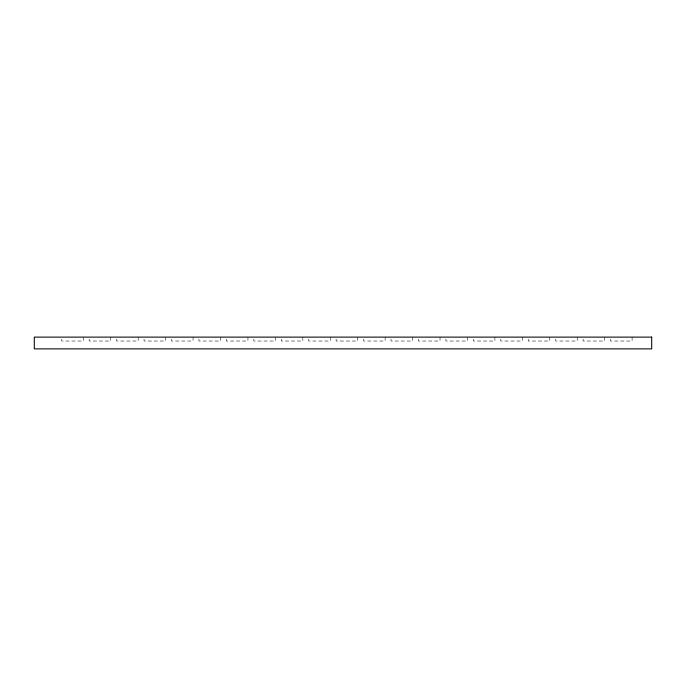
<?xml version="1.0" encoding="UTF-8"?>
<svg xmlns="http://www.w3.org/2000/svg" width="686" height="686" viewBox="0 0 686 686"><rect width="100%" height="100%" fill="white"/><g stroke="black" fill="none" stroke-linecap="round" stroke-linejoin="round"><path stroke-width="0.51" stroke-dasharray="3.43 2.57" d="M632.098 337.118L632.098 341.036L610.54 341.036L610.54 337.118M604.658 337.118L604.658 341.036L583.1 341.036L583.1 337.118M577.218 337.118L577.218 341.036L555.66 341.036L555.66 337.118M549.778 337.118L549.778 341.036L528.22 341.036L528.22 337.118M522.338 337.118L522.338 341.036L500.78 341.036L500.78 337.118M494.898 337.118L494.898 341.036L473.34 341.036L473.34 337.118M467.458 337.118L467.458 341.036L445.9 341.036L445.9 337.118M440.018 337.118L440.018 341.036L418.46 341.036L418.46 337.118M412.578 337.118L412.578 341.036L391.02 341.036L391.02 337.118M385.138 337.118L385.138 341.036L363.58 341.036L363.58 337.118M357.698 337.118L357.698 341.036L336.14 341.036L336.14 337.118M330.258 337.118L330.258 341.036L308.7 341.036L308.7 337.118M302.818 337.118L302.818 341.036L281.26 341.036L281.26 337.118M275.378 337.118L275.378 341.036L253.82 341.036L253.82 337.118M247.938 337.118L247.938 341.036L226.38 341.036L226.38 337.118M220.498 337.118L220.498 341.036L198.94 341.036L198.94 337.118M193.058 337.118L193.058 341.036L171.5 341.036L171.5 337.118M165.618 337.118L165.618 341.036L144.06 341.036L144.06 337.118M138.178 337.118L138.178 341.036L116.62 341.036L116.62 337.118M110.738 337.118L110.738 341.036L89.18 341.036L89.18 337.118M83.298 337.118L83.298 341.036L61.74 341.036L61.74 337.118"/><path stroke-width="1.03" d="M651.7 337.118L34.3 337.118L34.3 348.882L651.7 348.882L651.7 337.118"/></g></svg>
